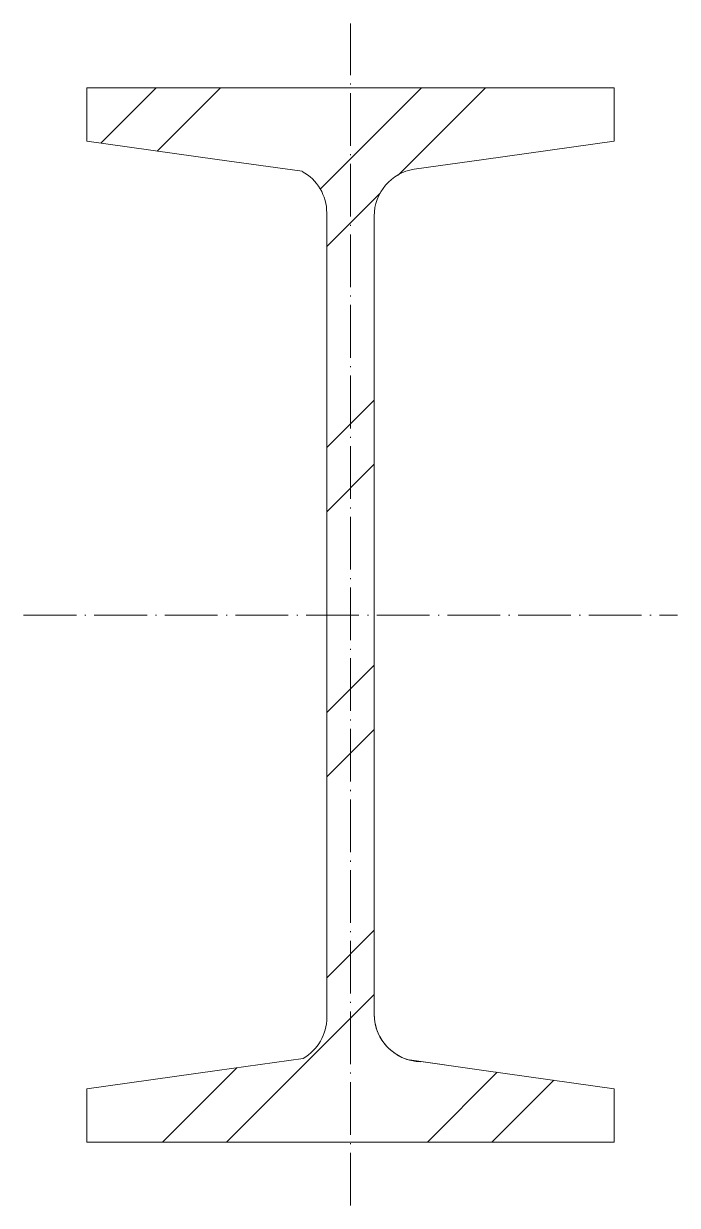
# Model space of a CAD drawing. Header units: metres. Extents: x -31 to 31, y -15 to 97.
import ezdxf

# ---------------------------------------------------------------- set-up
doc = ezdxf.new("R2010")
doc.units = ezdxf.units.M
doc.linetypes.add('MV_hartlijn_staal', pattern=[6.6, 5, -0.8, 0, -0.8])
doc.layers.add('A-DETL-GENF', color=92, linetype='Continuous', lineweight=18)

# ---------------------------------------------------------------- blocks, each defined once
blk = doc.blocks.new('28 Staalprofielen NP-profiel - NP 10-4448335-00_0 Basismaterialen')
at = {"layer": 'A-DETL-GENF', "lineweight": 13}
h = blk.add_hatch(dxfattribs=at)
h.set_pattern_fill('FP_507', color=256, style=0, pattern_type=2)
h.set_pattern_definition([(225, (2474.778, -1897.974), (12.57236, -12.57236), []), (225, (2474.778, -1917.024), (12.57236, -12.57236), [])])
h.paths.add_polyline_path([(25, 90.68), (-25, 90.68), (-25, 85.61), (-4.58, 82.76), (-3.79, 82.21), (-3.14, 81.5), (-2.65, 80.68), (-2.35, 79.77), (-2.25, 78.81), (-2.25, 2.51), (-2.4, 1.35), (-2.85, 0.27), (-3.56, -0.66), (-4.49, -1.38), (-25, -4.25), (-25, -9.32), (25, -9.32), (25, -4.25), (5.59, -1.53), (4.67, -1.18), (3.86, -0.63), (3.18, 0.08), (2.67, 0.91), (2.36, 1.84), (2.25, 2.81), (2.25, 78.52), (2.37, 79.57), (2.74, 80.56), (3.33, 81.44), (4.1, 82.16), (5.03, 82.67), (6.04, 82.96), (25, 85.61)])
at = {"layer": 'A-DETL-GENF', "linetype": 'MV_hartlijn_staal', "lineweight": 13}
for p, q in [((0, -15.32), (0, 96.77)), ((-31, 40.66), (31, 40.66))]:
    blk.add_line(p, q, dxfattribs=at)
at = {"layer": 'A-DETL-GENF'}
for p, q in [((25, 90.68), (-25, 90.68)), ((-25, 90.68), (-25, 85.61)), ((25, 90.68), (-25, 90.68)), ((-25, 90.68), (-25, 85.61)), ((25, 85.61), (25, 90.68)), ((25, 90.68), (25, 85.61)), ((-25, 85.61), (-12.63, 83.88)), ((-25, 85.61), (-12.63, 83.88)), ((12.63, 83.88), (25, 85.61)), ((25, 85.61), (12.63, 83.88)), ((-12.63, 83.88), (-4.58, 82.76)), ((-12.63, 83.88), (-4.58, 82.76)), ((6.04, 82.96), (12.63, 83.88)), ((12.63, 83.88), (6.04, 82.96)), ((-2.25, 78.81), (-2.25, 2.51)), ((-2.25, 2.51), (-2.25, 78.81)), ((2.25, 2.81), (2.25, 78.52)), ((2.25, 2.81), (2.25, 78.52)), ((-4.49, -1.38), (-12.63, -2.52)), ((-12.63, -2.52), (-4.49, -1.38)), ((12.63, -2.52), (5.59, -1.53)), ((12.63, -2.52), (6.68, -1.68)), ((-12.63, -2.52), (-25, -4.25)), ((-25, -4.25), (-12.63, -2.52)), ((25, -4.25), (12.63, -2.52)), ((25, -4.25), (12.63, -2.52)), ((-25, -4.25), (-25, -9.32)), ((-25, -9.32), (-25, -4.25)), ((25, -9.32), (25, -4.25)), ((25, -9.32), (25, -4.25)), ((-25, -9.32), (25, -9.32)), ((25, -9.32), (-25, -9.32))]:
    blk.add_line(p, q, dxfattribs=at)
for centre, start, end in [((6.75, 78.52), 99.0167, 180), ((6.75, 78.52), 99.0167, 180), ((-6.75, 78.81), 0, 61.1786), ((-6.75, 78.81), 360, 61.1786), ((-6.75, 2.51), 300.1051, 0), ((-6.75, 2.51), 300.1051, 0), ((6.75, 2.81), 180, 255.0103), ((6.75, 2.81), 180, 269.0497)]:
    blk.add_arc(centre, 4.5, start, end, dxfattribs=at)

msp = doc.modelspace()

# ---------------------------------------------------------------- block references
msp.add_blockref('28 Staalprofielen NP-profiel - NP 10-4448335-00_0 Basismaterialen', (0, 0))

doc.saveas('drawing.dxf')
